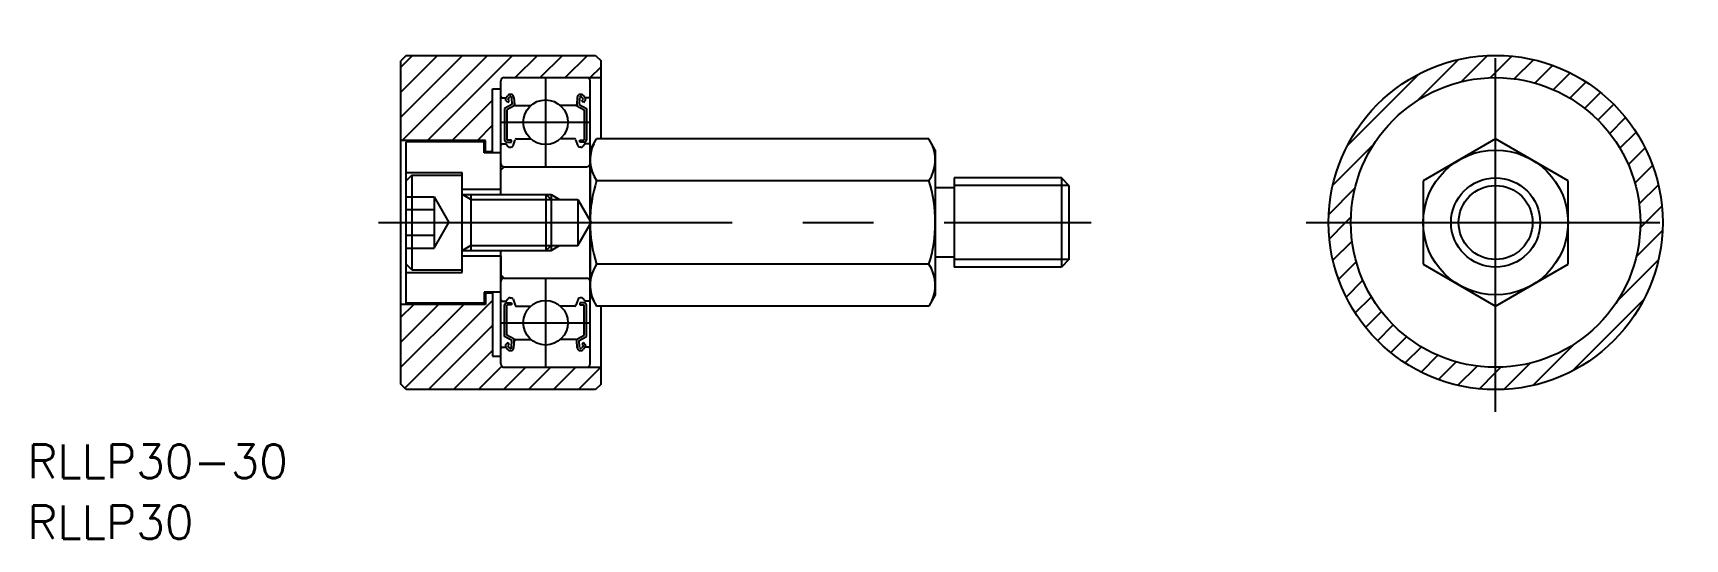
# Model space of a CAD drawing. Extents: x -131 to 17, y -28 to 17.
import ezdxf

# ---------------------------------------------------------------- set-up
doc = ezdxf.new("R2010")
doc.units = 0
doc.linetypes.add('CENTER', pattern=[50.8, 31.75, -6.35, 6.35, -6.35])
doc.linetypes.add('DASHED', pattern=[19.05, 12.7, -6.35])
doc.layers.get('0').update_dxf_attribs({"linetype": 'CONTINUOUS'})
doc.layers.add('CENTER', color=1, linetype='CENTER')
doc.styles.get("Standard").update_dxf_attribs({"font": 'txt.shx', "height": 3, "bigfont": 'bigfont.shx'})

msp = doc.modelspace()

# ---------------------------------------------------------------- linework, layer by layer
at = {"color": 7, "linetype": 'CONTINUOUS'}
for p, q in [((-97.81, 15), (-98.31, 14.5)), ((-97.81, 15), (-80.81, 15)), ((-80.81, 15), (-80.31, 14.5)), ((-98.31, -14.5), (-98.31, 14.5)), ((-80.31, 7.51), (-80.31, 14.5)), ((-90.06, 12), (-89.31, 12)), ((-90.06, 6.25), (-90.06, 12)), ((-89.31, 2.5), (-89.31, 12.7)), ((-89.01, 13), (-80.31, 13)), ((-81.31, -12.7), (-81.31, 12.7)), ((-89.21, 11.2), (-88.85, 11.2)), ((-88.33, 10.6), (-88.98, 10.22)), ((-88.86, 11.19), (-88.69, 11.39)), ((-88.71, 10.77), (-88.85, 10.92)), ((-88.13, 10.48), (-88.78, 10.11)), ((-88.71, 11.06), (-88.54, 11.26)), ((-88.57, 10.92), (-88.71, 11.06)), ((-88.71, 10.77), (-88.57, 10.92)), ((-88.36, 11.2), (-88.33, 10.6)), ((-88.16, 11.22), (-88.11, 10.59)), ((-88.13, 10.85), (-88.13, 10.48)), ((-88.01, 10.5), (-86.63, 10.5)), ((-82.61, 10.5), (-83.99, 10.5)), ((-82.46, 11.22), (-82.51, 10.59)), ((-82.49, 10.85), (-82.49, 10.48)), ((-82.49, 10.48), (-81.84, 10.11)), ((-82.26, 11.2), (-82.29, 10.6)), ((-82.29, 10.6), (-81.64, 10.22)), ((-81.91, 11.06), (-82.08, 11.26)), ((-82.05, 10.92), (-81.91, 11.06)), ((-81.91, 10.77), (-82.05, 10.92)), ((-81.76, 11.19), (-81.93, 11.39)), ((-81.91, 10.77), (-81.77, 10.92)), ((-81.41, 11.2), (-81.77, 11.2)), ((-88.98, 10.22), (-88.98, 7.4)), ((-88.78, 10.11), (-88.78, 7.4)), ((-81.84, 10.11), (-81.84, 7.4)), ((-81.64, 10.22), (-81.64, 7.4)), ((-88.23, 6.88), (-88.03, 7.43)), ((-87.94, 7.5), (-86.63, 7.5)), ((-82.68, 7.5), (-83.99, 7.5)), ((-82.39, 6.88), (-82.59, 7.43)), ((-81.31, 6.5), (-80.73, 7.51)), ((-50.89, 7.51), (-80.73, 7.51)), ((-50.31, 6.5), (-50.89, 7.51)), ((0, 7.51), (-6.5, 3.75)), ((6.5, 3.75), (0, 7.51)), ((-90.71, 7.35), (-98.31, 7.35)), ((-90.81, 7.25), (-97.81, 7.25)), ((-97.81, -7.25), (-97.81, 7.25)), ((-90.81, 6.25), (-90.81, 7.25)), ((-89.31, 6.25), (-90.81, 6.25)), ((-90.71, 6.25), (-90.71, 7.35)), ((-90.06, 6.35), (-90.71, 6.35)), ((-89.21, 7.05), (-88.86, 7.05)), ((-88.86, 7.05), (-88.67, 6.82)), ((-88.38, 7.4), (-88.78, 7.4)), ((-88.78, 7.2), (-88.38, 7.2)), ((-88.51, 6.75), (-88.42, 6.75)), ((-88.38, 7.2), (-88.38, 7.4)), ((-82.24, 7.4), (-81.84, 7.4)), ((-82.24, 7.2), (-82.24, 7.4)), ((-81.84, 7.2), (-82.24, 7.2)), ((-82.1, 6.75), (-82.2, 6.75)), ((-81.76, 7.05), (-81.95, 6.82)), ((-81.41, 7.05), (-81.76, 7.05)), ((-81.31, 6.5), (-81.31, -6.5)), ((-50.31, 6.5), (-50.31, -6.5)), ((-97.81, 4.5), (-92.81, 4.5)), ((-92.81, -4.5), (-92.81, 4.5)), ((-89.31, 3), (-89.31, 5)), ((-89.01, 5), (-89.31, 4.7)), ((-89.01, 5), (-81.61, 5)), ((-97.31, 4.25), (-97.81, 3.75)), ((-97.31, 4.25), (-92.81, 4.25)), ((-97.31, 4.25), (-97.31, -4.25)), ((-92.81, 3), (-89.31, 3)), ((-50.89, 3.75), (-80.73, 3.75)), ((-48.61, 3.1), (-50.31, 3.1)), ((-38.99, 4), (-48.61, 4)), ((-48.61, 4), (-48.61, -4)), ((-38.31, 3.32), (-38.99, 4)), ((-38.99, 4), (-38.99, -4)), ((-38.31, 3.32), (-38.31, -3.32)), ((-6.5, 3.75), (-6.5, -3.75)), ((6.5, -3.75), (6.5, 3.75)), ((-92.81, 2.5), (-85.24, 2.5)), ((-92.01, 2.5), (-92.01, -2.5)), ((-85.24, -2.5), (-85.24, 2.5)), ((-84.81, 2.07), (-85.24, 2.5)), ((-84.81, 2.5), (-84.81, -2.5)), ((-84.81, 2.07), (-82.41, 2.07)), ((-82.41, 2.07), (-82.41, -2.07)), ((-82.41, 2.07), (-81.31, 0.16)), ((-82.41, -2.07), (-81.31, -0.16)), ((-92.81, -2.5), (-85.24, -2.5)), ((-89.31, -12.7), (-89.31, -2.5)), ((-84.81, -2.07), (-85.24, -2.5)), ((-84.81, -2.07), (-82.41, -2.07)), ((-97.31, -4.25), (-97.81, -3.75)), ((-97.31, -4.25), (-92.81, -4.25)), ((-92.81, -3), (-89.31, -3)), ((-89.31, -3), (-89.31, -5)), ((-50.89, -3.75), (-80.73, -3.75)), ((-48.61, -3.1), (-50.31, -3.1)), ((-38.99, -4), (-48.61, -4)), ((-38.31, -3.32), (-38.99, -4)), ((-6.5, -3.75), (0, -7.51)), ((0, -7.51), (6.5, -3.75)), ((-97.81, -4.5), (-92.81, -4.5)), ((-89.01, -5), (-89.31, -4.7)), ((-89.01, -5), (-81.61, -5)), ((-90.71, -7.35), (-98.31, -7.35)), ((-90.81, -7.25), (-97.81, -7.25)), ((-89.31, -6.25), (-90.81, -6.25)), ((-90.81, -6.25), (-90.81, -7.25)), ((-90.71, -6.25), (-90.71, -7.35)), ((-90.06, -6.35), (-90.71, -6.35)), ((-90.06, -6.25), (-90.06, -12)), ((-89.21, -7.05), (-88.86, -7.05)), ((-88.98, -10.23), (-88.98, -7.4)), ((-88.86, -7.05), (-88.67, -6.82)), ((-88.78, -7.2), (-88.38, -7.2)), ((-88.78, -10.11), (-88.78, -7.4)), ((-88.38, -7.4), (-88.78, -7.4)), ((-88.51, -6.75), (-88.42, -6.75)), ((-88.38, -7.2), (-88.38, -7.4)), ((-88.23, -6.88), (-88.03, -7.43)), ((-82.39, -6.88), (-82.59, -7.43)), ((-81.84, -7.2), (-82.24, -7.2)), ((-82.24, -7.2), (-82.24, -7.4)), ((-82.24, -7.4), (-81.84, -7.4)), ((-82.1, -6.75), (-82.2, -6.75)), ((-81.76, -7.05), (-81.95, -6.82)), ((-81.84, -10.11), (-81.84, -7.4)), ((-81.41, -7.05), (-81.76, -7.05)), ((-81.64, -10.23), (-81.64, -7.4)), ((-81.31, -6.5), (-80.73, -7.51)), ((-50.31, -6.5), (-50.89, -7.51)), ((-87.94, -7.5), (-86.63, -7.5)), ((-82.68, -7.5), (-83.99, -7.5)), ((-50.89, -7.51), (-80.73, -7.51)), ((-80.31, -14.5), (-80.31, -7.51)), ((-88.33, -10.6), (-88.98, -10.23)), ((-88.13, -10.48), (-88.78, -10.11)), ((-82.49, -10.48), (-81.84, -10.11)), ((-82.29, -10.6), (-81.64, -10.23)), ((-89.21, -11.2), (-88.85, -11.2)), ((-88.86, -11.19), (-88.69, -11.39)), ((-88.71, -10.77), (-88.85, -10.92)), ((-88.71, -10.77), (-88.57, -10.92)), ((-88.57, -10.92), (-88.71, -11.06)), ((-88.71, -11.06), (-88.54, -11.26)), ((-88.36, -11.2), (-88.33, -10.6)), ((-88.16, -11.22), (-88.11, -10.59)), ((-88.13, -10.85), (-88.13, -10.48)), ((-88.01, -10.5), (-86.63, -10.5)), ((-82.61, -10.5), (-83.99, -10.5)), ((-82.46, -11.22), (-82.51, -10.59)), ((-82.49, -10.85), (-82.49, -10.48)), ((-82.26, -11.2), (-82.29, -10.6)), ((-81.91, -11.06), (-82.08, -11.26)), ((-81.91, -10.77), (-82.05, -10.92)), ((-82.05, -10.92), (-81.91, -11.06)), ((-81.76, -11.19), (-81.93, -11.39)), ((-81.91, -10.77), (-81.77, -10.92)), ((-81.41, -11.2), (-81.77, -11.2)), ((-90.06, -12), (-89.31, -12)), ((-89.01, -13), (-80.31, -13)), ((-97.81, -15), (-98.31, -14.5)), ((-80.31, -14.5), (-80.81, -15)), ((-80.81, -15), (-97.81, -15))]:
    msp.add_line(p, q, dxfattribs=at)
at = {"color": 3, "linetype": 'CONTINUOUS'}
for p, q in [((-98.31, 13.94), (-97.25, 15)), ((-98.31, 11.7), (-95.01, 15)), ((-98.31, 9.45), (-92.76, 15)), ((-98.17, 7.35), (-90.52, 15)), ((-95.92, 7.35), (-88.27, 15)), ((-88.03, 13), (-86.03, 15)), ((-85.78, 13), (-83.78, 15)), ((-83.54, 13), (-81.54, 15)), ((-3.09, 12.63), (-0.73, 14.98)), ((0, 13.47), (1.46, 14.93)), ((-81.29, 13), (-80.31, 13.98)), ((-7.02, 10.94), (-3.34, 14.62)), ((-0.48, 12.99), (0, 13.47)), ((1.67, 12.89), (3.39, 14.61)), ((3.53, 12.51), (5.12, 14.1)), ((5.19, 11.92), (6.69, 13.43)), ((-13.33, 6.87), (-6.87, 13.33)), ((6.67, 11.16), (8.12, 12.61)), ((-93.68, 7.35), (-90.06, 10.97)), ((8, 10.25), (9.42, 11.67)), ((9.19, 9.19), (10.61, 10.61)), ((10.25, 8), (11.67, 9.42)), ((-91.43, 7.35), (-90.06, 8.72)), ((11.16, 6.67), (12.61, 8.12)), ((-90.19, 6.35), (-90.06, 6.48)), ((-14.62, 3.34), (-10.94, 7.02)), ((11.92, 5.19), (13.43, 6.69)), ((12.51, 3.53), (14.1, 5.12)), ((-38.31, 3.32), (-48.61, 3.32)), ((-14.98, 0.73), (-12.63, 3.09)), ((12.89, 1.67), (14.61, 3.39)), ((-92.01, 2.07), (-92.76, 2.5)), ((-92.01, 2.07), (-84.81, 2.07)), ((-85.24, 2.5), (-84.81, 2.5)), ((-84.81, 2.5), (-84.06, 2.07)), ((-14.93, -1.46), (-13.47, 0)), ((-13.47, 0), (-12.99, 0.48)), ((12.99, -0.48), (13.47, 0)), ((13.47, 0), (14.93, 1.46)), ((12.63, -3.09), (14.98, -0.73)), ((-92.01, -2.07), (-92.76, -2.5)), ((-92.01, -2.07), (-84.81, -2.07)), ((-85.24, -2.5), (-84.81, -2.5)), ((-84.81, -2.5), (-84.06, -2.07)), ((-14.61, -3.39), (-12.89, -1.67)), ((-38.31, -3.32), (-48.61, -3.32)), ((-14.1, -5.12), (-12.51, -3.53)), ((10.94, -7.02), (14.62, -3.34)), ((-13.43, -6.69), (-11.92, -5.19)), ((-98.31, -8.51), (-97.15, -7.35)), ((-98.31, -10.75), (-94.91, -7.35)), ((-98.31, -13), (-92.66, -7.35)), ((-97.94, -14.87), (-90.06, -6.99)), ((-12.61, -8.12), (-11.16, -6.67)), ((6.87, -13.33), (13.33, -6.87)), ((-11.67, -9.42), (-10.25, -8)), ((-95.82, -15), (-90.06, -9.24)), ((-10.61, -10.61), (-9.19, -9.19)), ((-9.42, -11.67), (-8, -10.25)), ((-93.58, -15), (-90.06, -11.48)), ((-8.12, -12.61), (-6.67, -11.16)), ((3.34, -14.62), (7.02, -10.94)), ((-91.33, -15), (-89.23, -12.9)), ((-89.09, -15), (-87.09, -13)), ((-86.84, -15), (-84.84, -13)), ((-84.6, -15), (-82.6, -13)), ((-82.35, -15), (-80.35, -13)), ((-6.69, -13.43), (-5.19, -11.92)), ((-5.12, -14.1), (-3.53, -12.51)), ((-3.39, -14.61), (-1.67, -12.89)), ((0, -13.47), (0.48, -12.99)), ((0.73, -14.98), (3.09, -12.63)), ((-1.46, -14.93), (0, -13.47))]:
    msp.add_line(p, q, dxfattribs=at)
at = {"color": 3, "linetype": 'DASHED'}
for p, q in [((-97.81, 2.31), (-95.31, 2.31)), ((-95.31, 2.31), (-95.31, -2.31)), ((-95.31, 2.31), (-93.98, 0)), ((-94.98, 1.73), (-94.98, 1.73)), ((-97.81, 1.15), (-95.31, 1.15)), ((-94.64, 1.15), (-94.64, 1.15)), ((-81.31, 0.16), (-81.22, 0)), ((-81.31, -0.16), (-81.22, 0)), ((-97.81, -1.15), (-95.31, -1.15)), ((-95.31, -2.31), (-93.98, 0)), ((-97.81, -2.31), (-95.31, -2.31))]:
    msp.add_line(p, q, dxfattribs=at)
at = {"color": 7, "linetype": 'CONTINUOUS'}
for centre, radius in [((0, 0), 15), ((0, 0), 13), ((-85.31, 9), 2), ((0, 0), 6.5), ((0, 0), 4), ((-85.31, -9), 2)]:
    msp.add_circle(centre, radius, dxfattribs=at)
at = {"color": 3, "linetype": 'CONTINUOUS'}
msp.add_circle((0, 0), 3.32, dxfattribs=at)
at = {"color": 7, "linetype": 'CONTINUOUS'}
for centre, radius, start, end in [((-89.01, 12.7), 0.3, 90, 180), ((-81.61, 12.7), 0.3, 0, 90), ((-89.21, 11.3), 0.1, 180, 270), ((-88.71, 11.06), 0.2, 140.137, 225.002), ((-88.46, 11.2), 0.3, 4.9354, 140.137), ((-88.46, 11.2), 0.1, 3.1017, 139.9503), ((-88.01, 10.6), 0.1, 184.9354, 270), ((-82.61, 10.6), 0.1, 270, 355.0646), ((-82.16, 11.2), 0.3, 39.863, 175.0646), ((-82.16, 11.2), 0.1, 40.0497, 176.8983), ((-81.91, 11.06), 0.2, 314.998, 39.863), ((-81.41, 11.3), 0.1, 270, 0), ((-87.94, 7.4), 0.1, 90, 159.9916), ((-82.68, 7.4), 0.1, 20.0084, 90), ((-89.21, 6.95), 0.1, 90, 180.8103), ((-88.78, 7.4), 0.2, 180, 270), ((-88.51, 6.95), 0.2, 219.9762, 270), ((-88.42, 6.95), 0.2, 270, 339.9916), ((-82.2, 6.95), 0.2, 200.0084, 270), ((-82.1, 6.95), 0.2, 270, 320.0238), ((-81.84, 7.4), 0.2, 270, 0), ((-81.41, 6.95), 0.1, 359.1897, 90), ((-77.99, 5.63), 3.32, 154.3842, 214.3842), ((-53.63, 5.63), 3.32, 325.6158, 25.6158), ((-89.01, 5.3), 0.3, 180, 270), ((-81.61, 5.3), 0.3, 270, 0), ((-68.89, 0), 12.42, 162.412, 197.588), ((-62.73, 0), 12.42, 342.412, 17.588), ((-77.99, -5.63), 3.32, 145.6158, 205.6158), ((-53.63, -5.63), 3.32, 334.3842, 34.3842), ((-89.01, -5.3), 0.3, 90, 180), ((-81.61, -5.3), 0.3, 0, 90), ((-89.21, -6.95), 0.1, 179.1897, 270), ((-88.78, -7.4), 0.2, 90, 180), ((-88.51, -6.95), 0.2, 90, 140.0238), ((-88.42, -6.95), 0.2, 20.0084, 90), ((-82.2, -6.95), 0.2, 90, 159.9916), ((-82.1, -6.95), 0.2, 39.9762, 90), ((-81.84, -7.4), 0.2, 0, 90), ((-81.41, -6.95), 0.1, 270, 0.8103), ((-87.94, -7.4), 0.1, 200.0084, 270), ((-82.68, -7.4), 0.1, 270, 339.9916), ((-89.21, -11.3), 0.1, 90, 180), ((-88.71, -11.06), 0.2, 134.998, 219.863), ((-88.46, -11.2), 0.3, 219.863, 355.0646), ((-88.46, -11.2), 0.1, 220.0497, 356.8983), ((-88.01, -10.6), 0.1, 90, 175.0646), ((-82.61, -10.6), 0.1, 4.9354, 90), ((-82.16, -11.2), 0.3, 184.9354, 320.137), ((-82.16, -11.2), 0.1, 183.1017, 319.9503), ((-81.91, -11.06), 0.2, 320.137, 45.002), ((-81.41, -11.3), 0.1, 0, 90), ((-89.01, -12.7), 0.3, 180, 270), ((-81.61, -12.7), 0.3, 270, 0)]:
    msp.add_arc(centre, radius, start, end, dxfattribs=at)
at = {"layer": 'CENTER', "color": 1, "linetype": 'CENTER'}
for p, q in [((0, -17), (0, 17)), ((-85.31, 13), (-85.31, 5)), ((-89.31, 9), (-81.31, 9)), ((-100.31, 0), (-36.31, 0)), ((-17, 0), (17, 0)), ((-85.31, -5), (-85.31, -13)), ((-89.31, -9), (-81.31, -9))]:
    msp.add_line(p, q, dxfattribs=at)

# ---------------------------------------------------------------- texts
at = {"color": 7, "linetype": 'CONTINUOUS'}
for s, p in [('RLLP30-30', (-131.84, -22.94)), ('RLLP30', (-131.84, -28.4))]:
    msp.add_text(s, height=3, dxfattribs=at).set_placement(p)

doc.saveas('drawing.dxf')
